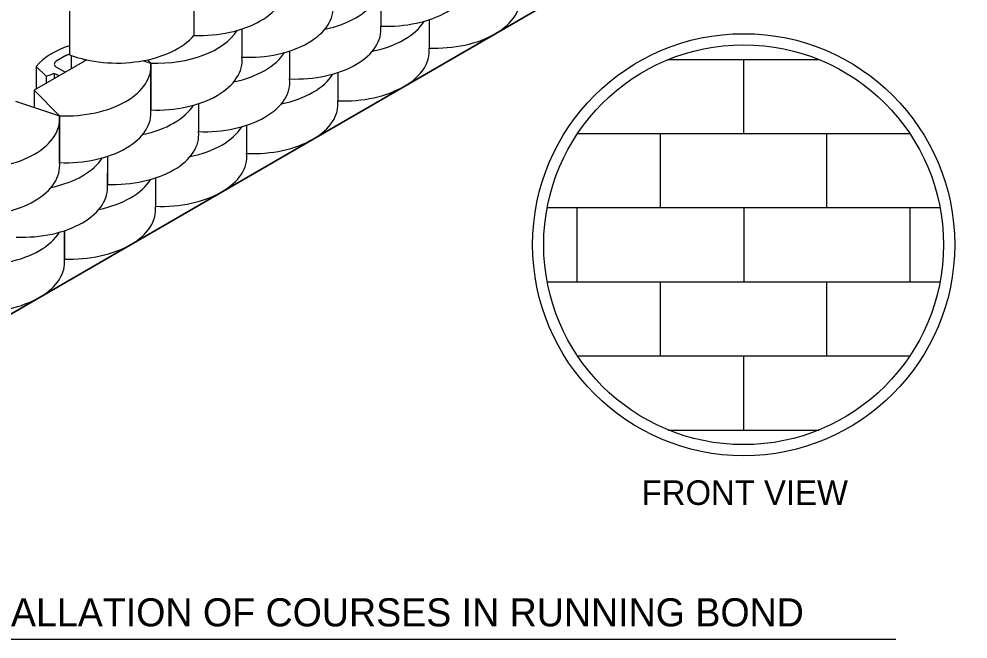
# Model space of a CAD drawing. Extents: x 0 to 2.83, y 0 to 1.83.
# Drawn here: x 0.587 to 1.15, y 0.926 to 1.294 of the extents above; entities that cross this region are included whole.
import ezdxf

# ---------------------------------------------------------------- set-up
doc = ezdxf.new("R2010")
doc.units = 0
doc.layers.add('RD_Pr_Roadway_Notes', color=7, linetype='Continuous')
doc.layers.add('SH_General_Details', color=7, linetype='Continuous')

msp = doc.modelspace()

# ---------------------------------------------------------------- linework, layer by layer
at = {"layer": 'RD_Pr_Roadway_Notes'}
msp.add_line((0.51448, 0.92634), (1.10706, 0.92634), dxfattribs=at)
at = {"layer": 'SH_General_Details'}
for p, q in [((1.14994, 1.44785), (0.32127, 0.96843)), ((0.54481, 1.0978), (0.92348, 1.31685)), ((0.69056, 1.31235), (0.69056, 1.28455)), ((0.80144, 1.3066), (0.80144, 1.29001)), ((0.61661, 1.30093), (0.61661, 1.27314)), ((0.83006, 1.29385), (0.83006, 1.27701)), ((0.69056, 1.28455), (0.69056, 1.28455)), ((0.71902, 1.2883), (0.71902, 1.2716)), ((0.61661, 1.27314), (0.61661, 1.27314)), ((0.74736, 1.2753), (0.74736, 1.25872)), ((0.62698, 1.27001), (0.59569, 1.25197)), ((0.61494, 1.27272), (0.60886, 1.26918)), ((0.61777, 1.27268), (0.61777, 1.26472)), ((0.62619, 1.2696), (0.6244, 1.27064)), ((0.65811, 1.26914), (0.65811, 1.26914)), ((0.66056, 1.26955), (0.66494, 1.2681)), ((0.66298, 1.27005), (0.66494, 1.2681)), ((0.6649, 1.2681), (0.6649, 1.2403)), ((0.66494, 1.2681), (0.66494, 1.2681)), ((0.66494, 1.2681), (0.66494, 1.2403)), ((0.66494, 1.2403), (0.66494, 1.2681)), ((0.71911, 1.27155), (0.71911, 1.27155)), ((0.97184, 1.27015), (1.06176, 1.27015)), ((1.0168, 1.22624), (1.0168, 1.27015)), ((0.59694, 1.26618), (0.60277, 1.26035)), ((0.59694, 1.26618), (0.59694, 1.25268)), ((0.60756, 1.26164), (0.60756, 1.25885)), ((0.61423, 1.26268), (0.60886, 1.26576)), ((0.77594, 1.26251), (0.77594, 1.24572)), ((0.60277, 1.26035), (0.60636, 1.2616)), ((0.60277, 1.26035), (0.60277, 1.25605)), ((0.61048, 1.26051), (0.60898, 1.26139)), ((0.61077, 1.23685), (0.59569, 1.25197)), ((0.59569, 1.25197), (0.59569, 1.24189)), ((0.58461, 1.2456), (0.61077, 1.23685)), ((0.65019, 1.24539), (0.65019, 1.24539)), ((0.66494, 1.2403), (0.66494, 1.2403)), ((0.69327, 1.24401), (0.69327, 1.22743)), ((0.61077, 1.23685), (0.61077, 1.20905)), ((0.61077, 1.23685), (0.61077, 1.23685)), ((0.61077, 1.20905), (0.61077, 1.23685)), ((0.72181, 1.23122), (0.72181, 1.21443)), ((0.91806, 1.22624), (1.11554, 1.22624)), ((0.96735, 1.18233), (0.96735, 1.22624)), ((1.06624, 1.18233), (1.06624, 1.22624)), ((0.63919, 1.21276), (0.63919, 1.19614)), ((0.61077, 1.20905), (0.61077, 1.20905)), ((0.63915, 1.20285), (0.63915, 1.19614)), ((0.66769, 1.19993), (0.66769, 1.18314)), ((0.66773, 1.19993), (0.66773, 1.18314)), ((0.90012, 1.18233), (1.13347, 1.18233)), ((0.9179, 1.1383), (0.9179, 1.18233)), ((1.0168, 1.18233), (1.0168, 1.1383)), ((1.11567, 1.1383), (1.11567, 1.18233)), ((0.61361, 1.16864), (0.61361, 1.15185)), ((0.61365, 1.16864), (0.61365, 1.15185)), ((0.90012, 1.1383), (1.13347, 1.1383)), ((0.96735, 1.0944), (0.96735, 1.1383)), ((1.06624, 1.0944), (1.06624, 1.1383)), ((0.91806, 1.0944), (1.11554, 1.0944)), ((1.0168, 1.05036), (1.0168, 1.0944)), ((0.97197, 1.05036), (1.06162, 1.05036))]:
    msp.add_line(p, q, dxfattribs=at)
for radius in [0.12524, 0.11865]:
    msp.add_circle((1.01679, 1.16033), radius, dxfattribs=at)
for centre, major_axis, start_param, end_param in [((0.80481, 1.3193), (-0.05083, 0), 1.503942, 3.209007), ((0.69393, 1.31384), (-0.05083, 0), 1.503942, 3.209007), ((0.83343, 1.3063), (-0.05083, 0), 1.503942, 3.209007), ((0.72239, 1.30088), (-0.05083, 0), 1.503942, 3.209007), ((0.75072, 1.3158), (-0.05083, 0), 1.923389, 2.790821), ((0.75072, 1.28801), (-0.05083, 0), 1.503942, 3.209007), ((0.77935, 1.3028), (-0.05083, 0), 1.913168, 2.799904), ((0.64493, 1.29748), (-0.05083, 0), 0.980476, 2.685408), ((0.66831, 1.29738), (-0.05083, 0), 1.503712, 2.796014), ((0.64257, 1.25322), (-0.05083, 0), 5.248625, 5.826131), ((0.61788, 1.27095), (-0.00423, 0), 5.018742, 5.496407), ((0.69664, 1.28451), (-0.05083, 0), 1.923389, 2.790821), ((0.77935, 1.27501), (-0.05083, 0), 1.503942, 3.209007), ((0.61187, 1.26748), (0.00423, 0), 2.356194, 3.926991), ((0.61421, 1.26613), (-0.05083, 0), 1.504075, 3.209007), ((0.66831, 1.26959), (-0.05083, 0), 1.503942, 3.209007), ((0.60746, 1.26052), (-0.00212, 0), 3.926991, 5.241636), ((0.72522, 1.27151), (-0.05083, 0), 1.914713, 2.799386), ((0.69664, 1.25672), (-0.05083, 0), 1.503942, 3.209007), ((0.72522, 1.24372), (-0.05083, 0), 1.503942, 3.209007), ((0.61421, 1.23834), (-0.05083, 0), 1.504075, 3.209007), ((0.64256, 1.25322), (-0.05083, 0), 1.922619, 2.790821), ((0.56005, 1.23488), (-0.05083, 0), 1.504075, 3.209007), ((0.6711, 1.24022), (-0.05083, 0), 1.915484, 2.79887), ((0.64256, 1.22543), (-0.05083, 0), 1.503942, 3.209007), ((0.58847, 1.22193), (-0.05083, 0), 1.919292, 2.792501), ((0.6711, 1.21243), (-0.05083, 0), 1.503942, 3.209007), ((0.56005, 1.20709), (-0.05083, 0), 1.504075, 3.209007), ((0.58847, 1.19413), (-0.05083, 0), 1.503942, 3.209007), ((0.61701, 1.20893), (-0.05083, 0), 1.915484, 2.79887), ((0.61701, 1.18113), (-0.05083, 0), 1.503942, 3.209007), ((0.56293, 1.17763), (-0.05083, 0), 1.915484, 2.79887), ((0.56297, 1.14984), (-0.05083, 0), 1.503942, 3.209007)]:
    msp.add_ellipse(centre, major_axis=major_axis, ratio=0.57735, start_param=start_param, end_param=end_param, dxfattribs=at)

# ---------------------------------------------------------------- texts
at = {"layer": 'RD_Pr_Roadway_Notes'}
for s, height, p in [('FRONT VIEW', 0.014582, (0.95629, 1.00592)), ('INSTALLATION OF COURSES IN RUNNING BOND', 0.0166667, (0.53119, 0.93384))]:
    msp.add_text(s, height=height, dxfattribs=at).set_placement(p)

doc.saveas('drawing.dxf')
